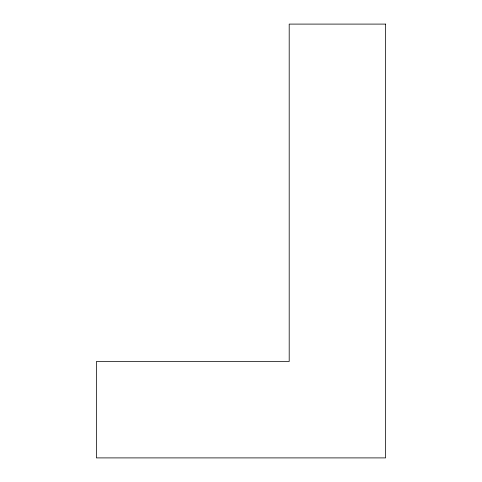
<?xml version="1.0" encoding="UTF-8"?>
<svg xmlns="http://www.w3.org/2000/svg" width="482" height="482" viewBox="0 0 482 482"><rect width="100%" height="100%" fill="white"/><g stroke="black" fill="none" stroke-linecap="round" stroke-linejoin="round"><path stroke-width="0.72" d="M385.6 24.1L289.2 24.1L289.2 361.5L96.4 361.5L96.4 457.9L385.6 457.9L385.6 24.1"/></g></svg>
